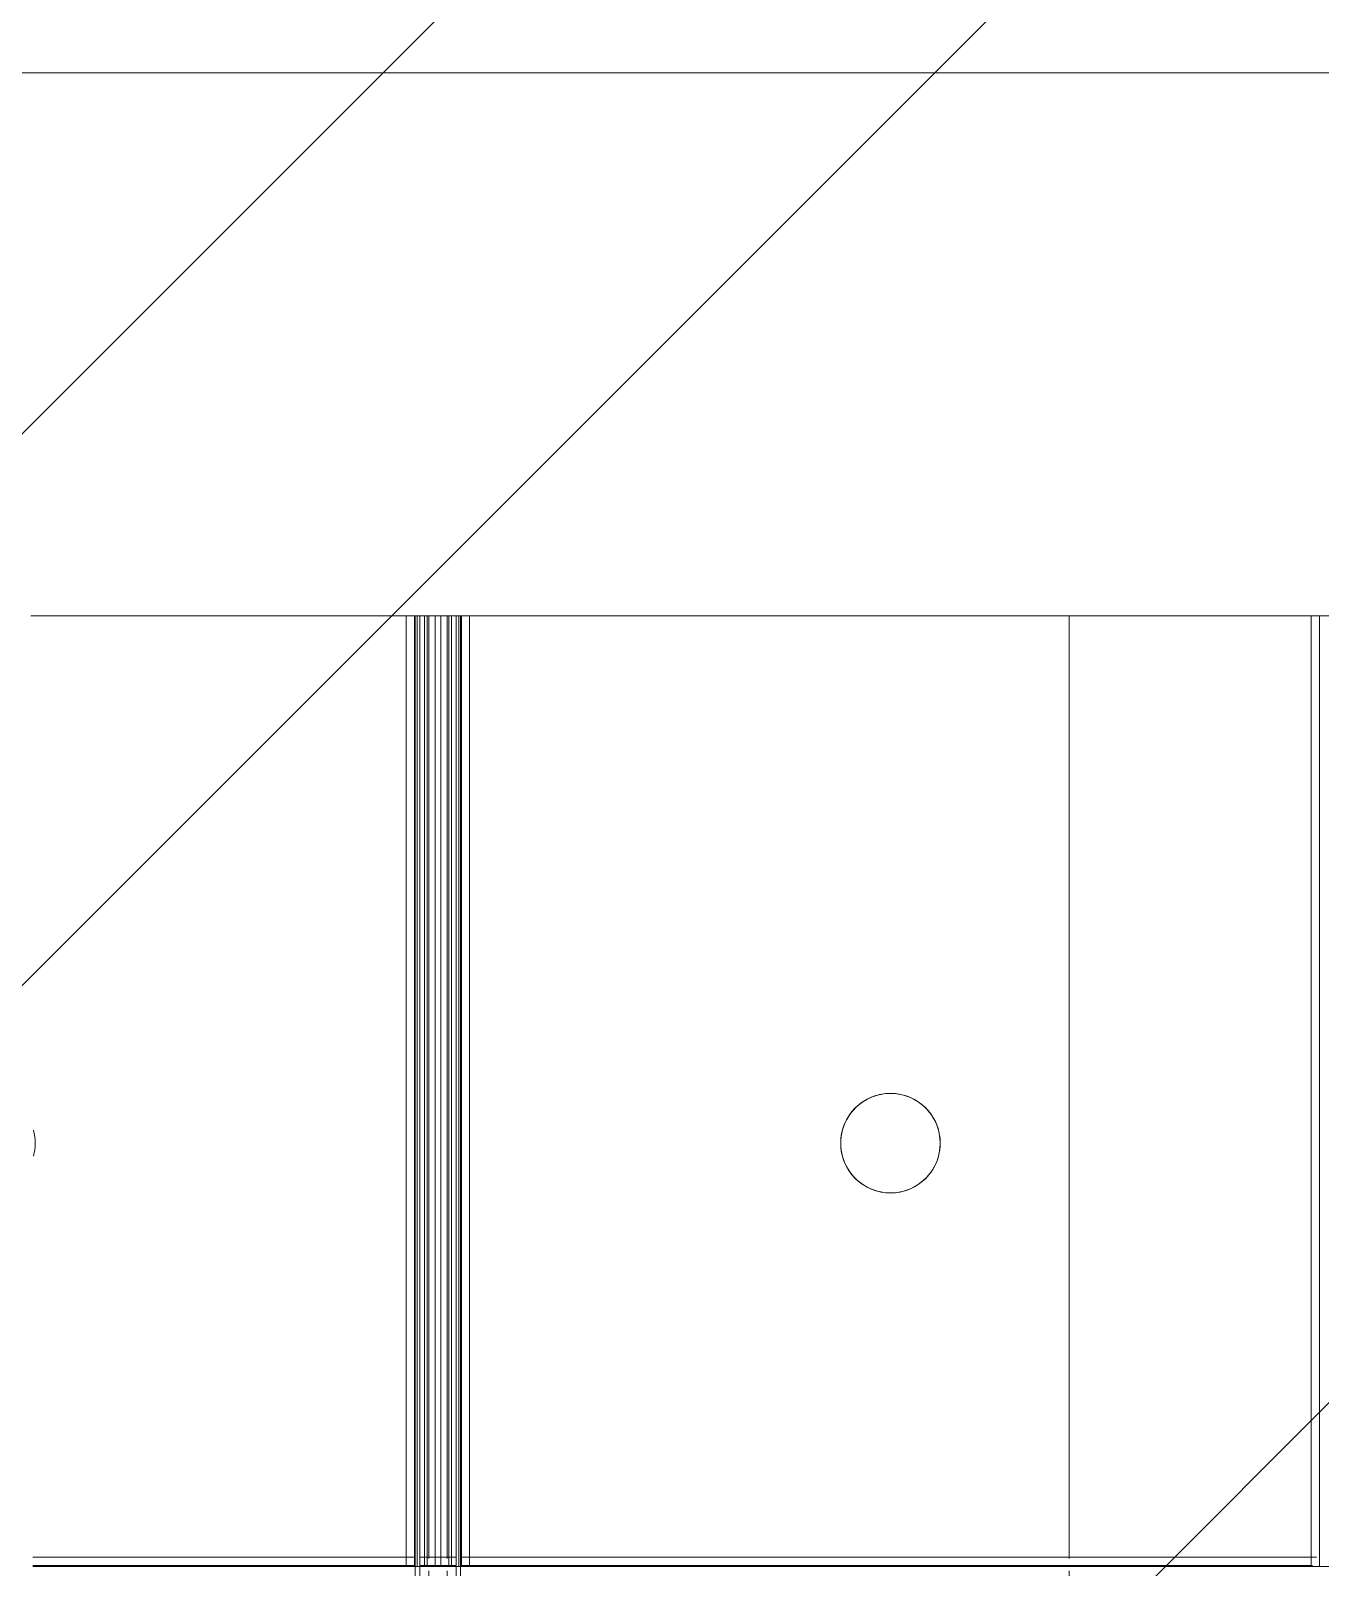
# Model space of a CAD drawing. Header units: millimetres. Extents: x -57519 to 497916, y -349472 to 446842.
# Drawn here: x 325453 to 326878, y 32681 to 34379 of the extents above; entities that cross this region are included whole.
import ezdxf

# ---------------------------------------------------------------- set-up
doc = ezdxf.new("R2010")
doc.units = ezdxf.units.MM
for name, color, linetype, lineweight in [('A-CLNG', 13, 'Continuous', 5), ('A-DETL-GENF', 92, 'Continuous', 5), ('A-FLOR', 192, 'Continuous', 5), ('A-GLAZ-CURT', 52, 'Continuous', 20), ('E-LITE-EQPM', 33, 'Continuous', 5)]:
    doc.layers.add(name, color=color, linetype=linetype, lineweight=lineweight)

# ---------------------------------------------------------------- blocks, each defined once
blk = doc.blocks.new('DLN_Face Base lighting-01 - 110mm _R_-V146-SITE COVERAGE')
at = {"layer": 'E-LITE-EQPM'}
for start, end in [(165, 180), (165, 180), (180, 195), (180, 195)]:
    blk.add_arc((0, 0), 55, start, end, dxfattribs=at)
blk = doc.blocks.new('DLN_Face Base lighting-01 - 110mm _R_-V150-SITE COVERAGE')
at = {"layer": 'E-LITE-EQPM'}
for start, end in [(90, 180), (90, 120), (60, 90), (45, 90), (120, 165), (15, 60), (0, 45), (165, 180), (180, 195), (180, 225), (315, 360), (0, 15), (345, 360), (195, 210), (330, 345), (210, 240), (315, 330), (225, 255), (240, 255), (270, 315), (285, 315), (255, 270), (255, 270), (270, 285)]:
    blk.add_arc((0, 0), 55, start, end, dxfattribs=at)
blk = doc.blocks.new('System Panel - C4 Expanded Metal Mesh-V378-SITE COVERAGE')
at = {"layer": 'A-GLAZ-CURT', "lineweight": 5}
for p, q in [((77129.3, 33732.5), (77129.3, 33707.5)), ((77129.3, 33707.5), (77129.3, 33732.5)), ((77129.3, 33707.5), (77129.3, 33632.5)), ((77129.3, 33632.5), (77129.3, 33707.5)), ((77129.3, 33632.5), (77129.3, 32691)), ((77129.3, 32691), (77129.3, 33632.5)), ((77129.3, 32677.5), (77129.3, 32671)), ((77129.3, 32671), (77129.3, 32677.5)), ((77105.8, 32667.5), (76691.8, 32667.5)), ((76691.8, 32667.5), (77105.8, 32667.5)), ((77125.8, 32667.5), (77119.3, 32667.5)), ((77119.3, 32667.5), (77125.8, 32667.5)), ((77129.3, 32667.5), (77127.1, 32667.5)), ((77127.1, 32667.5), (77129.3, 32667.5))]:
    blk.add_line(p, q, dxfattribs=at)
for start, end in [(0, 15), (0, 15), (345, 0), (345, 0)]:
    blk.add_arc((76639.3, 33150), 55, start, end, dxfattribs=at)
blk = doc.blocks.new('Ceilings 8 - Ceilings 8-14169185-SITE COVERAGE')
at = {"layer": 'A-CLNG'}
for p, q in [((77104.3, 33732.5), (77104.3, 32682.5)), ((77113.3, 33732.5), (77113.3, 32691)), ((77114.3, 32682.5), (77114.3, 33732.5)), ((77114.3, 31677.5), (77114.3, 33732.5)), ((77114.3, 32691), (77114.3, 33732.5)), ((77114.3, 32691), (77114.3, 33732.5)), ((77116.3, 32691), (77116.3, 33732.5)), ((77119.3, 32682.5), (77119.3, 33732.5)), ((77119.3, 32682.5), (77119.3, 33732.5)), ((77124.3, 33732.5), (77124.3, 33708)), ((77124.3, 32691), (77124.3, 33732.5)), ((77127.3, 32691), (77127.3, 33732.5)), ((77127.3, 32691), (77127.3, 33732.5)), ((77129.3, 32691), (77129.3, 33732.5)), ((77129.3, 32691), (77129.3, 33732.5)), ((77136.3, 32691), (77136.3, 33732.5)), ((77136.3, 32691), (77136.3, 33732.5)), ((77142.3, 32691), (77142.3, 33732.5)), ((77142.3, 32691), (77142.3, 33732.5)), ((77149.3, 32691), (77149.3, 33732.5)), ((77149.3, 32691), (77149.3, 33732.5)), ((77151.3, 33732.5), (77151.3, 32691)), ((77151.3, 32691), (77151.3, 33732.5)), ((77154.3, 32691), (77154.3, 33732.5)), ((77154.3, 33707.5), (77154.3, 33732.5)), ((77159.3, 33732.5), (77159.3, 32682.5)), ((77159.3, 32682.5), (77159.3, 33732.5)), ((77162.3, 32691), (77162.3, 33732.5)), ((77164.3, 31677.5), (77164.3, 33732.5)), ((77164.3, 32682.5), (77164.3, 33732.5)), ((77164.3, 32691), (77164.3, 33732.5)), ((77164.3, 32691), (77164.3, 33732.5)), ((77165.3, 32691), (77165.3, 33732.5)), ((77174.3, 32682.5), (77174.3, 33732.5)), ((78104.3, 33732.5), (78104.3, 32682.5)), ((78113.3, 33732.5), (78113.3, 32691)), ((77124.3, 33702.4), (77124.3, 33628.1)), ((77154.3, 33632.5), (77154.3, 33706.9)), ((77124.3, 33626.9), (77124.3, 32691)), ((77154.3, 32691), (77154.3, 33626.9)), ((77114.3, 32692.5), (76691.7, 32692.5)), ((77105.8, 32683.5), (76691.8, 32683.5)), ((82789.3, 32682.5), (76691.8, 32682.5)), ((77114.3, 32682.5), (76691.8, 32682.5)), ((77105.8, 32682.5), (76691.8, 32682.5)), ((77105.8, 32682.5), (76691.8, 32682.5)), ((77114.3, 32683.5), (77105.8, 32683.5)), ((77114.3, 32682.5), (77105.8, 32682.5)), ((77114.3, 32682.5), (77105.8, 32682.5)), ((77113.3, 32691), (77113.3, 32682.5)), ((77114.3, 32682.5), (77114.3, 32691)), ((77114.3, 32682.5), (77114.3, 32691)), ((77116.3, 32682.5), (77116.3, 32691)), ((77159.3, 32692.5), (77119.3, 32692.5)), ((77159.3, 32683.5), (77119.3, 32683.5)), ((77119.3, 32632.5), (77119.3, 32682.5)), ((77119.3, 32632.5), (77119.3, 32682.5)), ((77159.3, 32682.5), (77119.3, 32682.5)), ((77159.3, 32682.5), (77119.3, 32682.5)), ((77159.3, 32682.5), (77119.3, 32682.5)), ((77124.3, 32682.5), (77124.3, 32691)), ((77127.3, 32682.5), (77127.3, 32691)), ((77136.3, 32682.5), (77136.3, 32691)), ((77142.3, 32682.5), (77142.3, 32691)), ((77151.3, 32691), (77151.3, 32682.5)), ((77154.3, 32682.5), (77154.3, 32691)), ((77159.3, 32682.5), (77159.3, 32632.5)), ((77159.3, 32632.5), (77159.3, 32682.5)), ((77162.3, 32682.5), (77162.3, 32691)), ((78109.9, 32692.5), (77164.3, 32692.5)), ((77164.3, 32682.5), (77164.3, 32691)), ((77164.3, 32682.5), (77164.3, 32691)), ((77172.8, 32683.5), (77164.3, 32683.5)), ((78109.9, 32682.5), (77164.3, 32682.5)), ((77172.8, 32682.5), (77164.3, 32682.5)), ((77172.8, 32682.5), (77164.3, 32682.5)), ((77165.3, 32682.5), (77165.3, 32691)), ((78105.8, 32683.5), (77172.8, 32683.5)), ((78105.8, 32682.5), (77172.8, 32682.5)), ((78105.8, 32682.5), (77172.8, 32682.5)), ((78113.3, 32691), (78113.3, 32682.5))]:
    blk.add_line(p, q, dxfattribs=at)
blk = doc.blocks.new('System Panel - C4 Expanded Metal Mesh-16968170-SITE COVERAGE')
at = {"layer": 'A-GLAZ-CURT', "lineweight": 5}
for p, q in [((77149.3, 33707.5), (77149.3, 33732.5)), ((77149.3, 33732.5), (77149.3, 33707.5)), ((77836.6, 33732.5), (77836.6, 33707.5)), ((77836.6, 33707.5), (77836.6, 33732.5)), ((77149.3, 33632.5), (77149.3, 33707.5)), ((77149.3, 33707.5), (77149.3, 33632.5)), ((77836.6, 33707.5), (77836.6, 33632.5)), ((77836.6, 33632.5), (77836.6, 33707.5)), ((77149.3, 32691), (77149.3, 33632.5)), ((77149.3, 33632.5), (77149.3, 32691)), ((77836.6, 33632.5), (77836.6, 32691)), ((77836.6, 32691), (77836.6, 33632.5)), ((77149.3, 32671), (77149.3, 32677.5)), ((77149.3, 32677.5), (77149.3, 32671)), ((77836.6, 32677.5), (77836.6, 32671)), ((77836.6, 32671), (77836.6, 32677.5)), ((77159.3, 32667.5), (77152.8, 32667.5)), ((77152.8, 32667.5), (77159.3, 32667.5)), ((77754.3, 32667.5), (77172.8, 32667.5)), ((77172.8, 32667.5), (77754.3, 32667.5)), ((77764.3, 32667.5), (77754.3, 32667.5)), ((77754.3, 32667.5), (77764.3, 32667.5)), ((77774.3, 32667.5), (77764.3, 32667.5)), ((77764.3, 32667.5), (77774.3, 32667.5)), ((77836.6, 32667.5), (77774.3, 32667.5)), ((77774.3, 32667.5), (77836.6, 32667.5))]:
    blk.add_line(p, q, dxfattribs=at)
for start, end in [(360, 180), (15, 180), (0, 15), (180, 0), (180, 0)]:
    blk.add_arc((77639.3, 33150), 55, start, end, dxfattribs=at)

msp = doc.modelspace()

# ---------------------------------------------------------------- hatches: boundary and pattern name
at = {"layer": 'A-DETL-GENF'}
h = msp.add_hatch(dxfattribs=at)
h.set_pattern_fill('FP_40', color=250, style=0, pattern_type=2)
h.set_pattern_definition([(45, (248763.4, 0), (-1257.236, 1257.236), []), (45, (248763.4, 1905), (-1257.236, 1257.236), [])])
h.paths.add_polyline_path([(325750.1, -8642.5), (328562.7, -8642.5), (328562.7, 4657.5), (341312.7, 4657.5), (341312.7, 30557.5), (342712.7, 30557.5), (342712.7, 48907.7), (339962.7, 48907.7), (339962.7, 52157.5), (338962.7, 52157.5), (338962.7, 53757.5), (297512.7, 53757.5), (297512.7, 52247.5), (286277.7, 52247.5), (286277.7, 34407.5), (285902.7, 34407.5), (285902.7, 7407.5), (286277.7, 7407.5), (286277.7, -2267.5), (315555.2, -2267.5), (315555.2, -8642.5), (321257.1, -8642.5)], flags=0)

# ---------------------------------------------------------------- linework, layer by layer
at = {"layer": 'A-FLOR'}
for p, q in [((333552.7, 34332.5), (312652.7, 34332.5)), ((333552.7, 33732.5), (325452.7, 33732.5))]:
    msp.add_line(p, q, dxfattribs=at)

# ---------------------------------------------------------------- block references
at = {"layer": 'A-CLNG'}
msp.add_blockref('Ceilings 8 - Ceilings 8-14169185-SITE COVERAGE', (248763.4, 0), dxfattribs=at)
at = {"layer": 'A-GLAZ-CURT', "lineweight": 5}
for name in ['System Panel - C4 Expanded Metal Mesh-V378-SITE COVERAGE', 'System Panel - C4 Expanded Metal Mesh-16968170-SITE COVERAGE']:
    msp.add_blockref(name, (248763.4, 0), dxfattribs=at)
at = {"layer": 'E-LITE-EQPM', "rotation": 180}
for name, p in [('DLN_Face Base lighting-01 - 110mm _R_-V150-SITE COVERAGE', (326402.7, 33150)), ('DLN_Face Base lighting-01 - 110mm _R_-V146-SITE COVERAGE', (325402.7, 33150))]:
    msp.add_blockref(name, p, dxfattribs=at)

doc.saveas('drawing.dxf')
